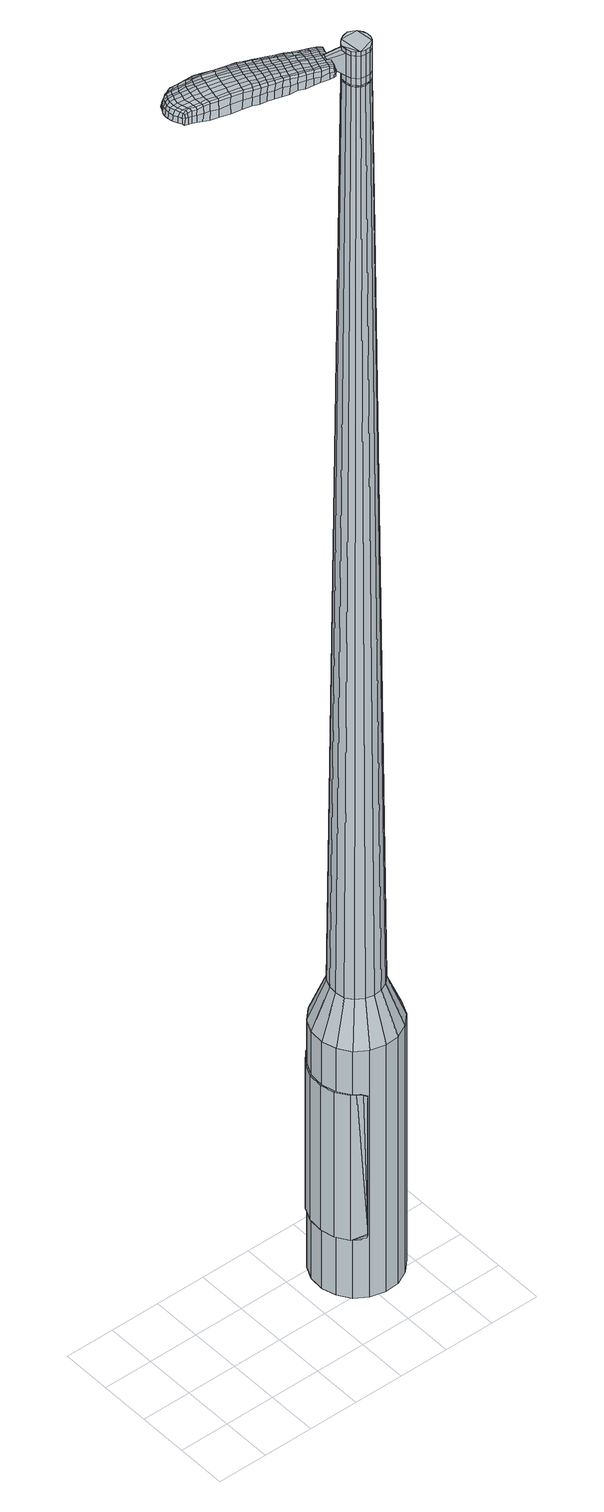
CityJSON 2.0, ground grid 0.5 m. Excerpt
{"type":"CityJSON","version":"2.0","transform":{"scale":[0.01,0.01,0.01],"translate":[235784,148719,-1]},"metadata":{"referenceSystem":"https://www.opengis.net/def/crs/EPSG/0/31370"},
"CityObjects":{
"object1":{"type":"GenericCityObject","attributes":{"cluster":110,"mean_distance_to_centroid":0.11,"new_centroid_x":235786.12,"new_centroid_y":148719.8,"mean_distance_to_camera":18.11,"H1":10.29,"H2":11.5,"Z_final":111.32,"cluster2":-1,"proj_x":235787.22,"proj_y":148715.6,"id_line":62689,"bearing_l":255.38,"distance":4.34,"orientation":"right","G_obj":165.38},"geometry":[{"type":"MultiSurface","lod":"2","boundaries":[[[0,1,2,3]],[[1,4,5,2]],[[4,6,7,5]],[[6,8,9,7]],[[8,10,11,9]],[[10,12,13,11]],[[12,14,15,13]],[[14,16,17,15]],[[16,18,19,17]],[[18,20,21,19]],[[20,22,23,21]],[[22,24,25,23]],[[24,26,27,25]],[[26,28,29,27]],[[28,30,31,29]],[[30,32,33,31]],[[32,34,35,33]],[[34,0,3,35]],[[36,37,38,39]],[[38,40,41,42]],[[41,43,42]],[[42,44,45,46]],[[45,47,46]],[[46,48,49,50]],[[49,51,50]],[[42,46,50,38]],[[50,52,39,38]],[[53,36,39]],[[2,5,7,35]],[[7,9,11,15]],[[11,13,15]],[[15,17,19,23]],[[19,21,23]],[[23,25,27,31]],[[27,29,31]],[[15,23,31,7]],[[31,33,35,7]],[[3,2,35]],[[1,0,54,55]],[[0,34,56,54]],[[34,32,57,56]],[[32,30,58,57]],[[30,28,59,58]],[[28,26,60,59]],[[26,24,61,60]],[[24,22,62,61]],[[22,20,63,62]],[[20,18,64,63]],[[18,16,65,64]],[[16,14,66,65]],[[14,12,67,66]],[[12,10,68,67]],[[10,8,69,68]],[[8,6,70,69]],[[6,4,71,70]],[[4,1,55,71]],[[55,54,72,73]],[[54,56,74,72]],[[56,57,75,74]],[[57,58,76,75]],[[58,59,77,76]],[[59,60,78,77]],[[60,61,79,78]],[[61,62,80,79]],[[62,63,81,80]],[[63,64,82,81]],[[64,65,83,82]],[[65,66,84,83]],[[66,67,85,84]],[[67,68,86,85]],[[68,69,87,86]],[[69,70,88,87]],[[70,71,89,88]],[[71,55,73,89]],[[90,91,92,73]],[[74,93,91,90]],[[94,95,93,74]],[[76,96,95,94]],[[97,98,96,76]],[[78,99,98,97]],[[100,101,99,78]],[[102,103,101,100]],[[81,104,103,102]],[[105,106,104,81]],[[107,108,106,105]],[[84,109,108,107]],[[110,111,109,84]],[[112,113,111,110]],[[114,115,113,112]],[[116,117,115,114]],[[118,119,117,116]],[[73,92,119,118]],[[120,121,122,123]],[[124,120,123,125]],[[126,124,125,127]],[[128,126,127,129]],[[130,128,129,131]],[[132,130,131,133]],[[134,132,133,135]],[[136,134,135,137]],[[138,136,137,139]],[[140,138,139,141]],[[142,140,141,143]],[[144,142,143,145]],[[146,144,145,147]],[[148,146,147,149]],[[150,148,149,151]],[[152,150,151,153]],[[72,90,73]],[[72,74,90]],[[75,94,74]],[[75,76,94]],[[77,97,76]],[[77,78,97]],[[79,100,78]],[[79,80,102,100]],[[80,81,102]],[[82,105,81]],[[82,83,107,105]],[[83,84,107]],[[85,110,84]],[[85,86,112,110]],[[86,87,114,112]],[[87,88,116,114]],[[88,89,118,116]],[[89,73,118]],[[154,92,91]],[[155,119,92]],[[155,156,117,119]],[[156,157,115,117]],[[157,158,113,115]],[[158,159,111,113]],[[159,109,111]],[[160,108,109]],[[160,161,106,108]],[[161,104,106]],[[162,103,104]],[[162,163,101,103]],[[163,99,101]],[[164,98,99]],[[164,96,98]],[[165,95,96]],[[165,93,95]],[[154,91,93]],[[39,52,152,166]],[[92,154,167,153]],[[53,39,166,121]],[[154,93,122,167]],[[36,53,121,120]],[[93,165,123,122]],[[37,36,120,124]],[[165,96,125,123]],[[38,37,124,126]],[[96,164,127,125]],[[40,38,126,128]],[[164,99,129,127]],[[41,40,128,130]],[[99,163,131,129]],[[43,41,130,132]],[[163,162,133,131]],[[42,43,132,134]],[[162,104,135,133]],[[44,42,134,136]],[[104,161,137,135]],[[45,44,136,138]],[[161,160,139,137]],[[47,45,138,140]],[[160,109,141,139]],[[46,47,140,142]],[[109,159,143,141]],[[48,46,142,144]],[[159,158,145,143]],[[49,48,144,146]],[[158,157,147,145]],[[51,49,146,148]],[[157,156,149,147]],[[50,51,148,150]],[[156,155,151,149]],[[52,50,150,152]],[[155,92,153,151]],[[152,153,168,169]],[[153,167,170,168]],[[167,122,171,170]],[[122,121,172,171]],[[121,166,173,172]],[[166,152,169,173]],[[174,175,176,177]],[[178,174,177,179]],[[174,178,180,181]],[[175,174,181,182]],[[183,184,185,186]],[[187,183,186,188]],[[183,187,189,190]],[[184,183,190,191]],[[192,193,194,195]],[[196,192,195,197]],[[192,196,198,199]],[[193,192,199,200]],[[201,202,203,204]],[[205,201,204,206]],[[201,205,207,208]],[[202,201,208,209]],[[210,211,212,213]],[[214,210,213,215]],[[210,214,216,217]],[[211,210,217,218]],[[219,220,221,222]],[[223,219,222,224]],[[219,223,225,226]],[[220,219,226,227]],[[228,229,230,231]],[[220,228,231,221]],[[228,220,227,232]],[[229,228,232,233]],[[234,235,236,237]],[[229,234,237,230]],[[234,229,233,238]],[[235,234,238,239]],[[240,178,179,241]],[[235,240,241,236]],[[240,235,239,242]],[[178,240,242,180]],[[243,244,245,246]],[[247,243,246,248]],[[243,247,249,250]],[[244,243,250,251]],[[252,253,254,255]],[[244,252,255,245]],[[252,244,251,256]],[[253,252,256,257]],[[258,259,260,261]],[[253,258,261,254]],[[258,253,257,262]],[[259,258,262,263]],[[264,265,266,267]],[[259,264,267,260]],[[264,259,263,268]],[[265,264,268,269]],[[270,175,182,271]],[[265,270,271,266]],[[270,265,269,272]],[[175,270,272,176]],[[273,274,275,276]],[[277,273,276,278]],[[273,277,279,280]],[[274,273,280,281]],[[282,283,284,285]],[[274,282,285,275]],[[282,274,281,286]],[[283,282,286,287]],[[288,289,290,291]],[[283,288,291,284]],[[288,283,287,292]],[[289,288,292,293]],[[294,187,188,295]],[[289,294,295,290]],[[294,289,293,296]],[[187,294,296,189]],[[297,298,299,300]],[[301,297,300,302]],[[297,301,303,304]],[[298,297,304,305]],[[306,307,308,309]],[[298,306,309,299]],[[306,298,305,310]],[[307,306,310,311]],[[312,313,314,315]],[[307,312,315,308]],[[312,307,311,316]],[[313,312,316,317]],[[318,319,320,321]],[[313,318,321,314]],[[318,313,317,322]],[[319,318,322,323]],[[324,184,191,325]],[[319,324,325,320]],[[324,319,323,326]],[[184,324,326,185]],[[327,213,212,328]],[[329,327,328,330]],[[327,329,331,332]],[[213,327,332,215]],[[333,329,330,334]],[[335,333,334,336]],[[333,335,337,338]],[[329,333,338,331]],[[339,335,336,340]],[[341,339,340,342]],[[339,341,343,344]],[[335,339,344,337]],[[345,341,342,346]],[[347,345,346,348]],[[345,347,349,350]],[[341,345,350,343]],[[351,347,348,352]],[[202,351,352,203]],[[351,202,209,353]],[[347,351,353,349]],[[354,355,200,199]],[[356,354,199,198]],[[354,356,357,358]],[[355,354,358,359]],[[360,361,359,358]],[[362,360,358,357]],[[360,362,363,364]],[[361,360,364,365]],[[366,367,365,364]],[[368,366,364,363]],[[366,368,369,370]],[[367,366,370,371]],[[372,373,371,370]],[[374,372,370,369]],[[372,374,207,205]],[[373,372,205,206]],[[375,376,377,378]],[[277,375,378,279]],[[375,277,278,379]],[[376,375,379,380]],[[381,196,197,382]],[[376,381,382,377]],[[381,376,380,383]],[[196,381,383,198]],[[384,385,386,387]],[[223,384,387,225]],[[384,223,224,388]],[[385,384,388,389]],[[390,391,392,393]],[[385,390,393,386]],[[390,385,389,394]],[[391,390,394,395]],[[396,193,200,397]],[[391,396,397,392]],[[396,391,395,398]],[[193,396,398,194]],[[399,400,401,402]],[[181,399,402,182]],[[399,181,180,403]],[[400,399,403,404]],[[405,406,407,408]],[[400,405,408,401]],[[405,400,404,409]],[[406,405,409,410]],[[411,204,203,412]],[[406,411,412,407]],[[411,406,410,413]],[[204,411,413,206]],[[414,415,416,417]],[[186,414,417,188]],[[414,186,185,418]],[[415,414,418,419]],[[420,208,207,421]],[[415,420,421,416]],[[420,415,419,422]],[[208,420,422,209]],[[423,424,425,426]],[[301,423,426,303]],[[423,301,302,427]],[[424,423,427,428]],[[429,214,215,430]],[[424,429,430,425]],[[429,424,428,431]],[[214,429,431,216]],[[432,433,434,435]],[[247,432,435,249]],[[432,247,248,436]],[[433,432,436,437]],[[438,439,440,441]],[[433,438,441,434]],[[438,433,437,442]],[[439,438,442,443]],[[444,211,218,445]],[[439,444,445,440]],[[444,439,443,446]],[[211,444,446,212]],[[447,448,437,436]],[[246,447,436,248]],[[447,246,245,449]],[[448,447,449,450]],[[451,452,443,442]],[[448,451,442,437]],[[451,448,450,453]],[[452,451,453,454]],[[455,328,212,446]],[[452,455,446,443]],[[455,452,454,456]],[[328,455,456,330]],[[457,458,459,460]],[[304,457,460,305]],[[457,304,303,426]],[[458,457,426,425]],[[461,332,331,462]],[[458,461,462,459]],[[461,458,425,430]],[[332,461,430,215]],[[463,464,450,449]],[[255,463,449,245]],[[463,255,254,465]],[[464,463,465,466]],[[467,468,454,453]],[[464,467,453,450]],[[467,464,466,469]],[[468,467,469,470]],[[471,334,330,456]],[[468,471,456,454]],[[471,468,470,472]],[[334,471,472,336]],[[473,474,475,476]],[[310,473,476,311]],[[473,310,305,460]],[[474,473,460,459]],[[477,338,337,478]],[[474,477,478,475]],[[477,474,459,462]],[[338,477,462,331]],[[479,480,466,465]],[[261,479,465,254]],[[479,261,260,481]],[[480,479,481,482]],[[483,484,470,469]],[[480,483,469,466]],[[483,480,482,485]],[[484,483,485,486]],[[487,340,336,472]],[[484,487,472,470]],[[487,484,486,488]],[[340,487,488,342]],[[489,490,491,492]],[[316,489,492,317]],[[489,316,311,476]],[[490,489,476,475]],[[493,344,343,494]],[[490,493,494,491]],[[493,490,475,478]],[[344,493,478,337]],[[495,496,482,481]],[[267,495,481,260]],[[495,267,266,497]],[[496,495,497,498]],[[499,500,486,485]],[[496,499,485,482]],[[499,496,498,501]],[[500,499,501,502]],[[503,346,342,488]],[[500,503,488,486]],[[503,500,502,504]],[[346,503,504,348]],[[505,506,507,508]],[[322,505,508,323]],[[505,322,317,492]],[[506,505,492,491]],[[509,350,349,510]],[[506,509,510,507]],[[509,506,491,494]],[[350,509,494,343]],[[511,512,498,497]],[[271,511,497,266]],[[511,271,182,402]],[[512,511,402,401]],[[513,514,502,501]],[[512,513,501,498]],[[513,512,401,408]],[[514,513,408,407]],[[515,352,348,504]],[[514,515,504,502]],[[515,514,407,412]],[[352,515,412,203]],[[516,517,419,418]],[[326,516,418,185]],[[516,326,323,508]],[[517,516,508,507]],[[518,353,209,422]],[[517,518,422,419]],[[518,517,507,510]],[[353,518,510,349]],[[519,520,380,379]],[[276,519,379,278]],[[519,276,275,521]],[[520,519,521,522]],[[523,356,198,383]],[[520,523,383,380]],[[523,520,522,524]],[[356,523,524,357]],[[525,526,527,528]],[[226,525,528,227]],[[525,226,225,387]],[[526,525,387,386]],[[529,530,531,532]],[[526,529,532,527]],[[529,526,386,393]],[[530,529,393,392]],[[533,355,359,534]],[[530,533,534,531]],[[533,530,392,397]],[[355,533,397,200]],[[535,536,522,521]],[[285,535,521,275]],[[535,285,284,537]],[[536,535,537,538]],[[539,362,357,524]],[[536,539,524,522]],[[539,536,538,540]],[[362,539,540,363]],[[541,542,543,544]],[[232,541,544,233]],[[541,232,227,528]],[[542,541,528,527]],[[545,546,547,548]],[[542,545,548,543]],[[545,542,527,532]],[[546,545,532,531]],[[549,361,365,550]],[[546,549,550,547]],[[549,546,531,534]],[[361,549,534,359]],[[551,552,538,537]],[[291,551,537,284]],[[551,291,290,553]],[[552,551,553,554]],[[555,368,363,540]],[[552,555,540,538]],[[555,552,554,556]],[[368,555,556,369]],[[557,558,559,560]],[[238,557,560,239]],[[557,238,233,544]],[[558,557,544,543]],[[561,562,563,564]],[[558,561,564,559]],[[561,558,543,548]],[[562,561,548,547]],[[565,367,371,566]],[[562,565,566,563]],[[565,562,547,550]],[[367,565,550,365]],[[567,568,554,553]],[[295,567,553,290]],[[567,295,188,417]],[[568,567,417,416]],[[569,374,369,556]],[[568,569,556,554]],[[569,568,416,421]],[[374,569,421,207]],[[570,571,404,403]],[[242,570,403,180]],[[570,242,239,560]],[[571,570,560,559]],[[572,573,410,409]],[[571,572,409,404]],[[572,571,559,564]],[[573,572,564,563]],[[574,373,206,413]],[[573,574,413,410]],[[574,573,563,566]],[[373,574,566,371]],[[575,576,577,578]],[[578,577,579,580]],[[581,579,577,582]],[[582,577,576,583]],[[584,585,586,587]],[[587,586,588,589]],[[590,588,586,591]],[[591,586,585,592]],[[593,594,595,596]],[[596,595,597,598]],[[599,597,595,600]],[[600,595,594,601]],[[602,603,604,605]],[[605,604,606,607]],[[608,606,604,609]],[[609,604,603,610]],[[611,612,613,614]],[[614,613,615,616]],[[617,615,613,618]],[[618,613,612,619]],[[620,621,622,623]],[[623,622,624,625]],[[626,624,622,627]],[[627,622,621,628]],[[629,630,631,632]],[[632,631,621,620]],[[628,621,631,633]],[[633,631,630,634]],[[635,636,637,638]],[[638,637,630,629]],[[634,630,637,639]],[[639,637,636,640]],[[580,579,641,642]],[[642,641,636,635]],[[640,636,641,643]],[[643,641,579,581]],[[644,645,646,647]],[[647,646,648,649]],[[650,648,646,651]],[[651,646,645,652]],[[653,654,655,656]],[[656,655,645,644]],[[652,645,655,657]],[[657,655,654,658]],[[659,660,661,662]],[[662,661,654,653]],[[658,654,661,663]],[[663,661,660,664]],[[665,666,667,668]],[[668,667,660,659]],[[664,660,667,669]],[[669,667,666,670]],[[583,576,671,672]],[[672,671,666,665]],[[670,666,671,673]],[[673,671,576,575]],[[674,675,676,677]],[[677,676,678,679]],[[680,678,676,681]],[[681,676,675,682]],[[683,684,685,686]],[[686,685,675,674]],[[682,675,685,687]],[[687,685,684,688]],[[689,690,691,692]],[[692,691,684,683]],[[688,684,691,693]],[[693,691,690,694]],[[589,588,695,696]],[[696,695,690,689]],[[694,690,695,697]],[[697,695,588,590]],[[698,699,700,701]],[[701,700,702,703]],[[704,702,700,705]],[[705,700,699,706]],[[707,708,709,710]],[[710,709,699,698]],[[706,699,709,711]],[[711,709,708,712]],[[713,714,715,716]],[[716,715,708,707]],[[712,708,715,717]],[[717,715,714,718]],[[719,720,721,722]],[[722,721,714,713]],[[718,714,721,723]],[[723,721,720,724]],[[592,585,725,726]],[[726,725,720,719]],[[724,720,725,727]],[[727,725,585,584]],[[611,614,728,729]],[[729,728,730,731]],[[732,730,728,733]],[[733,728,614,616]],[[731,730,734,735]],[[735,734,736,737]],[[738,736,734,739]],[[739,734,730,732]],[[737,736,740,741]],[[741,740,742,743]],[[744,742,740,745]],[[745,740,736,738]],[[743,742,746,747]],[[747,746,748,749]],[[750,748,746,751]],[[751,746,742,744]],[[749,748,752,753]],[[753,752,603,602]],[[610,603,752,754]],[[754,752,748,750]],[[601,755,756,600]],[[600,756,757,599]],[[758,757,756,759]],[[759,756,755,760]],[[760,761,762,759]],[[759,762,763,758]],[[764,763,762,765]],[[765,762,761,766]],[[766,767,768,765]],[[765,768,769,764]],[[770,769,768,771]],[[771,768,767,772]],[[772,773,774,771]],[[771,774,775,770]],[[608,775,774,606]],[[606,774,773,607]],[[776,777,778,779]],[[779,778,678,680]],[[679,678,778,780]],[[780,778,777,781]],[[598,597,782,783]],[[783,782,777,776]],[[781,777,782,784]],[[784,782,597,599]],[[785,786,787,788]],[[788,787,624,626]],[[625,624,787,789]],[[789,787,786,790]],[[791,792,793,794]],[[794,793,786,785]],[[790,786,793,795]],[[795,793,792,796]],[[601,594,797,798]],[[798,797,792,791]],[[796,792,797,799]],[[799,797,594,593]],[[800,801,802,803]],[[803,802,582,583]],[[581,582,802,804]],[[804,802,801,805]],[[806,807,808,809]],[[809,808,801,800]],[[805,801,808,810]],[[810,808,807,811]],[[602,605,812,813]],[[813,812,807,806]],[[811,807,812,814]],[[814,812,605,607]],[[815,816,817,818]],[[818,817,587,589]],[[584,587,817,819]],[[819,817,816,820]],[[608,609,821,822]],[[822,821,816,815]],[[820,816,821,823]],[[823,821,609,610]],[[824,825,826,827]],[[827,826,702,704]],[[703,702,826,828]],[[828,826,825,829]],[[616,615,830,831]],[[831,830,825,824]],[[829,825,830,832]],[[832,830,615,617]],[[833,834,835]],[[835,834,648,650]],[[649,648,834,836]],[[836,834,837]],[[838,839,840,841]],[[841,840,834,833]],[[837,834,840,842]],[[842,840,839,843]],[[619,612,844,845]],[[845,844,839,838]],[[843,839,844,846]],[[846,844,612,611]],[[837,847,848,836]],[[836,848,647,649]],[[644,647,848,849]],[[849,848,847,850]],[[843,851,852,842]],[[842,852,847,837]],[[850,847,852,853]],[[853,852,851,854]],[[611,729,855,846]],[[846,855,851,843]],[[854,851,855,856]],[[856,855,729,731]],[[857,858,859,860]],[[860,859,705,706]],[[704,705,859,827]],[[827,859,858,824]],[[732,733,861,862]],[[862,861,858,857]],[[824,858,861,831]],[[831,861,733,616]],[[850,863,864,849]],[[849,864,656,644]],[[653,656,864,865]],[[865,864,863,866]],[[854,867,868,853]],[[853,868,863,850]],[[866,863,868,869]],[[869,868,867,870]],[[731,735,871,856]],[[856,871,867,854]],[[870,867,871,872]],[[872,871,735,737]],[[873,874,875,876]],[[876,875,711,712]],[[706,711,875,860]],[[860,875,874,857]],[[738,739,877,878]],[[878,877,874,873]],[[857,874,877,862]],[[862,877,739,732]],[[866,879,880,865]],[[865,880,662,653]],[[659,662,880,881]],[[881,880,879,882]],[[870,883,884,869]],[[869,884,879,866]],[[882,879,884,885]],[[885,884,883,886]],[[737,741,887,872]],[[872,887,883,870]],[[886,883,887,888]],[[888,887,741,743]],[[889,890,891,892]],[[892,891,717,718]],[[712,717,891,876]],[[876,891,890,873]],[[744,745,893,894]],[[894,893,890,889]],[[873,890,893,878]],[[878,893,745,738]],[[882,895,896,881]],[[881,896,668,659]],[[665,668,896,897]],[[897,896,895,898]],[[886,899,900,885]],[[885,900,895,882]],[[898,895,900,901]],[[901,900,899,902]],[[743,747,903,888]],[[888,903,899,886]],[[902,899,903,904]],[[904,903,747,749]],[[905,906,907,908]],[[908,907,723,724]],[[718,723,907,892]],[[892,907,906,889]],[[750,751,909,910]],[[910,909,906,905]],[[889,906,909,894]],[[894,909,751,744]],[[898,911,912,897]],[[897,912,672,665]],[[583,672,912,803]],[[803,912,911,800]],[[902,913,914,901]],[[901,914,911,898]],[[800,911,914,809]],[[809,914,913,806]],[[749,753,915,904]],[[904,915,913,902]],[[806,913,915,813]],[[813,915,753,602]],[[820,916,917,819]],[[819,917,727,584]],[[724,727,917,908]],[[908,917,916,905]],[[610,754,918,823]],[[823,918,916,820]],[[905,916,918,910]],[[910,918,754,750]],[[781,919,920,780]],[[780,920,677,679]],[[674,677,920,921]],[[921,920,919,922]],[[599,757,923,784]],[[784,923,919,781]],[[922,919,923,924]],[[924,923,757,758]],[[925,926,927,928]],[[928,927,627,628]],[[626,627,927,788]],[[788,927,926,785]],[[929,930,931,932]],[[932,931,926,925]],[[785,926,931,794]],[[794,931,930,791]],[[760,755,933,934]],[[934,933,930,929]],[[791,930,933,798]],[[798,933,755,601]],[[922,935,936,921]],[[921,936,686,674]],[[683,686,936,937]],[[937,936,935,938]],[[758,763,939,924]],[[924,939,935,922]],[[938,935,939,940]],[[940,939,763,764]],[[941,942,943,944]],[[944,943,633,634]],[[628,633,943,928]],[[928,943,942,925]],[[945,946,947,948]],[[948,947,942,941]],[[925,942,947,932]],[[932,947,946,929]],[[766,761,949,950]],[[950,949,946,945]],[[929,946,949,934]],[[934,949,761,760]],[[938,951,952,937]],[[937,952,692,683]],[[689,692,952,953]],[[953,952,951,954]],[[764,769,955,940]],[[940,955,951,938]],[[954,951,955,956]],[[956,955,769,770]],[[957,958,959,960]],[[960,959,639,640]],[[634,639,959,944]],[[944,959,958,941]],[[961,962,963,964]],[[964,963,958,957]],[[941,958,963,948]],[[948,963,962,945]],[[772,767,965,966]],[[966,965,962,961]],[[945,962,965,950]],[[950,965,767,766]],[[954,967,968,953]],[[953,968,696,689]],[[589,696,968,818]],[[818,968,967,815]],[[770,775,969,956]],[[956,969,967,954]],[[815,967,969,822]],[[822,969,775,608]],[[805,970,971,804]],[[804,971,643,581]],[[640,643,971,960]],[[960,971,970,957]],[[811,972,973,810]],[[810,973,970,805]],[[957,970,973,964]],[[964,973,972,961]],[[607,773,974,814]],[[814,974,972,811]],[[961,972,974,966]],[[966,974,773,772]],[[575,578,177,176]],[[578,580,179,177]],[[590,591,190,189]],[[591,592,191,190]],[[593,596,195,194]],[[596,598,197,195]],[[617,618,217,216]],[[618,619,218,217]],[[620,623,222,221]],[[623,625,224,222]],[[629,632,231,230]],[[632,620,221,231]],[[635,638,237,236]],[[638,629,230,237]],[[580,642,241,179]],[[642,635,236,241]],[[650,651,250,249]],[[651,652,251,250]],[[652,657,256,251]],[[657,658,257,256]],[[658,663,262,257]],[[663,664,263,262]],[[664,669,268,263]],[[669,670,269,268]],[[670,673,272,269]],[[673,575,176,272]],[[680,681,280,279]],[[681,682,281,280]],[[682,687,286,281]],[[687,688,287,286]],[[688,693,292,287]],[[693,694,293,292]],[[694,697,296,293]],[[697,590,189,296]],[[698,701,300,299]],[[701,703,302,300]],[[707,710,309,308]],[[710,698,299,309]],[[713,716,315,314]],[[716,707,308,315]],[[719,722,321,320]],[[722,713,314,321]],[[592,726,325,191]],[[726,719,320,325]],[[776,779,378,377]],[[779,680,279,378]],[[598,783,382,197]],[[783,776,377,382]],[[625,789,388,224]],[[789,790,389,388]],[[790,795,394,389]],[[795,796,395,394]],[[796,799,398,395]],[[799,593,194,398]],[[703,828,427,302]],[[828,829,428,427]],[[829,832,431,428]],[[832,617,216,431]],[[833,835,435,434]],[[835,650,249,435]],[[838,841,441,440]],[[841,833,434,441]],[[619,845,445,218]],[[845,838,440,445]],[[975,976,977,978]],[[979,980,978,977]],[[981,982,983,984]],[[985,986,987,988]],[[976,989,990,977]],[[991,979,977,990]],[[992,981,984,993]],[[994,995,986,985]],[[989,996,997,990]],[[997,998,991,990]],[[999,992,993,1000]],[[1001,995,994,1002]],[[996,1003,1004,997]],[[1004,1005,998,997]],[[1006,999,1000,1007]],[[1008,1001,1002,1009]],[[1010,1011,1012,1013]],[[1014,1015,1011,1010]],[[1014,1016,1017,1015]],[[1016,1018,1019,1017]],[[1020,1021,1022,1023]],[[1024,1025,1021,1020]],[[1026,1027,1025,1024]],[[1028,1029,1027,1026]],[[1023,1012,1011,1020]],[[1020,1011,1015,1024]],[[1015,1017,1026,1024]],[[1017,1019,1028,1026]],[[984,983,980,979]],[[993,984,979,991]],[[998,1000,993,991]],[[1005,1007,1000,998]],[[985,988,982,981]],[[994,985,981,992]],[[1002,994,992,999]],[[1009,1002,999,1006]],[[986,1010,1013,987]],[[995,1014,1010,986]],[[1016,1014,995,1001]],[[1018,1016,1001,1008]],[[1030,1031,1032,1033]],[[1032,1034,1035,1036]],[[1032,1036,1037,1038]],[[1032,1038,1033]],[[1039,1030,1033,1040]],[[1041,1040,1033,1042]],[[1043,1042,1033]],[[1044,1032,1031,1045]],[[1046,1044,1045,1047]],[[1048,1046,1047,1049]],[[1050,1048,1049,1051]],[[1052,1050,1051,1053]],[[1053,1054,1055,1056]],[[1053,1056,1057,1058]],[[1053,1058,1059,1060]],[[1059,1061,1062,1063]],[[1059,1063,1064,1065]],[[1059,1065,1060]],[[1053,1060,1052]],[[1066,1067,1031,1030]],[[1068,1069,1034,1032]],[[1070,1071,1043,1033]],[[1067,1072,1045,1031]],[[1073,1068,1032,1044]],[[1072,1074,1047,1045]],[[1075,1073,1044,1046]],[[1074,1076,1049,1047]],[[1077,1075,1046,1048]],[[1076,1078,1051,1049]],[[1079,1077,1048,1050]],[[1078,1080,1053,1051]],[[1081,1079,1050,1052]],[[1080,1082,1054,1053]],[[1083,1084,1061,1059]],[[1085,1081,1052,1060]],[[1055,1054,1082,1086]],[[1056,1055,1086,1087]],[[1057,1056,1087,1088]],[[1058,1057,1088,1089]],[[1059,1058,1089,1083]],[[1090,1066,1030,1039]],[[1091,1090,1039,1040]],[[1092,1091,1040,1041]],[[1093,1092,1041,1042]],[[1071,1093,1042,1043]],[[1035,1034,1069,1094]],[[1062,1061,1084,1095]],[[1036,1035,1094,1096]],[[1037,1036,1096,1097]],[[1038,1037,1097,1098]],[[1033,1038,1098,1070]],[[1063,1062,1095,1099]],[[1064,1063,1099,1100]],[[1065,1064,1100,1101]],[[1060,1065,1101,1085]]]}]}
},
"vertices":[
[169,90,384],[175,103,384],[175,103,96],[169,90,96],[186,114,384],[186,114,96],[199,120,384],[199,120,96],[213,121,384],[213,121,96],[228,118,384],[228,118,96],[240,109,384],[240,109,96],[248,97,384],[248,97,96],[252,83,384],[252,83,96],[251,69,384],[251,69,96],[245,55,384],[245,55,96],[235,45,384],[235,45,96],[221,38,384],[221,38,96],[207,37,384],[207,37,96],[192,41,384],[192,41,96],[180,49,384],[180,49,96],[172,61,384],[172,61,96],[168,75,384],[168,75,96],[198,73,1524],[201,70,1524],[204,67,1524],[197,83,1524],[209,66,1524],[214,66,1524],[221,72,1524],[218,68,1524],[223,76,1524],[223,81,1524],[219,89,1524],[222,85,1524],[216,91,1524],[211,93,1524],[202,90,1524],[206,92,1524],[199,87,1524],[197,78,1524],[186,86,429],[189,94,429],[185,77,429],[187,68,429],[192,61,429],[200,56,429],[208,54,429],[217,55,429],[225,59,429],[231,65,429],[234,73,429],[235,82,429],[233,90,429],[228,97,429],[221,102,429],[212,104,429],[203,104,429],[195,100,429],[197,83,1483],[199,87,1483],[197,78,1483],[198,73,1483],[201,70,1483],[204,67,1483],[209,66,1483],[214,66,1483],[218,68,1483],[221,72,1483],[223,76,1483],[223,81,1483],[222,85,1483],[219,89,1483],[216,91,1483],[211,93,1483],[206,92,1483],[202,90,1483],[198,82,1483],[198,82,1485],[199,87,1485],[197,78,1485],[198,74,1483],[198,74,1485],[201,70,1485],[205,68,1483],[205,68,1485],[209,66,1485],[213,67,1483],[213,67,1485],[217,69,1483],[217,69,1485],[221,72,1485],[222,76,1483],[222,76,1485],[223,80,1483],[223,80,1485],[222,85,1485],[219,88,1483],[219,88,1485],[215,91,1483],[215,91,1485],[211,92,1483],[211,92,1485],[207,92,1483],[207,92,1485],[203,90,1483],[203,90,1485],[198,73,1519],[197,78,1519],[197,78,1493],[198,73,1493],[201,70,1519],[201,70,1493],[204,67,1519],[204,67,1493],[209,66,1519],[209,66,1493],[214,66,1519],[214,66,1493],[218,68,1519],[218,68,1493],[221,72,1519],[221,72,1493],[223,76,1519],[223,76,1493],[223,81,1519],[223,81,1493],[222,85,1519],[222,85,1493],[219,89,1519],[219,89,1493],[216,91,1519],[216,91,1493],[211,93,1519],[211,93,1493],[206,92,1519],[206,92,1493],[202,90,1519],[202,90,1493],[199,87,1519],[199,87,1493],[197,83,1485],[202,90,1485],[206,92,1485],[211,93,1485],[216,91,1485],[219,89,1485],[223,81,1485],[223,76,1485],[218,68,1485],[214,66,1485],[204,67,1485],[198,73,1485],[197,83,1519],[197,83,1493],[180,90,1513],[180,90,1518],[179,87,1513],[178,84,1513],[178,84,1518],[179,87,1518],[112,125,1519],[119,123,1518],[118,125,1509],[111,127,1510],[104,127,1519],[103,129,1510],[104,126,1526],[113,123,1525],[120,121,1525],[102,88,1519],[109,86,1518],[111,87,1525],[104,89,1525],[94,90,1519],[95,91,1526],[92,89,1510],[101,87,1510],[108,85,1509],[36,123,1519],[37,127,1519],[36,127,1513],[35,123,1513],[36,119,1519],[35,119,1513],[37,119,1524],[37,123,1524],[38,126,1524],[107,105,1530],[115,103,1529],[115,106,1529],[108,108,1530],[98,107,1531],[99,110,1531],[98,103,1530],[106,101,1530],[114,99,1529],[186,84,1512],[186,87,1512],[185,87,1517],[184,85,1517],[185,82,1512],[184,82,1517],[184,81,1506],[185,85,1506],[185,87,1506],[55,139,1519],[58,138,1519],[57,140,1512],[54,140,1512],[52,139,1518],[52,140,1512],[52,138,1522],[54,137,1523],[58,137,1524],[63,137,1519],[68,136,1519],[67,138,1512],[62,139,1512],[63,136,1524],[68,135,1525],[74,135,1519],[82,133,1519],[81,135,1511],[73,137,1511],[74,134,1526],[82,132,1526],[93,131,1519],[92,132,1510],[93,129,1526],[182,102,1513],[175,105,1513],[176,103,1518],[183,101,1517],[188,100,1512],[187,100,1516],[187,101,1506],[182,104,1507],[175,106,1507],[168,107,1514],[161,109,1515],[161,108,1520],[169,106,1519],[167,108,1507],[160,111,1507],[154,112,1515],[147,114,1516],[147,112,1522],[154,110,1521],[153,113,1508],[146,116,1508],[140,116,1517],[133,119,1517],[133,117,1524],[140,115,1523],[139,118,1508],[132,120,1509],[126,121,1518],[126,119,1524],[125,123,1509],[45,104,1519],[48,103,1519],[49,104,1524],[45,105,1523],[43,105,1518],[43,106,1522],[41,104,1512],[44,103,1512],[47,102,1512],[52,101,1519],[58,99,1519],[59,101,1525],[53,102,1524],[51,100,1512],[56,98,1512],[64,98,1519],[71,95,1519],[72,97,1526],[65,99,1526],[62,96,1511],[70,94,1511],[82,93,1519],[84,94,1526],[81,91,1510],[175,73,1513],[167,74,1513],[166,74,1507],[174,72,1507],[180,72,1512],[179,72,1506],[180,73,1516],[176,74,1517],[168,75,1518],[160,76,1514],[153,77,1515],[151,76,1507],[159,75,1507],[161,77,1519],[154,78,1520],[145,79,1515],[138,80,1516],[136,79,1508],[144,78,1508],[146,80,1521],[139,82,1522],[131,82,1517],[123,83,1517],[122,82,1509],[129,81,1508],[132,83,1523],[125,84,1524],[116,85,1518],[115,84,1509],[118,86,1524],[179,86,1519],[180,89,1519],[172,88,1520],[173,91,1520],[171,85,1520],[178,83,1519],[165,90,1522],[165,92,1522],[158,92,1523],[158,94,1523],[157,89,1523],[164,87,1521],[150,94,1524],[151,96,1524],[143,95,1525],[144,98,1525],[142,92,1525],[149,91,1524],[136,97,1526],[137,100,1526],[129,99,1527],[130,102,1527],[128,96,1527],[135,94,1526],[122,101,1528],[122,104,1528],[121,98,1528],[40,122,1527],[41,126,1527],[40,118,1526],[44,117,1527],[44,121,1528],[46,125,1528],[51,119,1529],[52,123,1529],[50,115,1528],[57,113,1530],[58,117,1530],[59,121,1530],[65,116,1531],[66,119,1531],[64,111,1530],[73,109,1531],[74,113,1531],[75,117,1531],[86,110,1531],[87,114,1531],[85,106,1531],[41,107,1518],[39,110,1519],[38,109,1513],[40,106,1513],[42,107,1523],[41,110,1523],[37,114,1519],[36,114,1513],[39,114,1524],[50,138,1518],[47,137,1518],[48,136,1523],[51,137,1523],[49,140,1513],[47,138,1513],[44,135,1519],[41,133,1519],[42,132,1524],[45,135,1523],[43,136,1513],[40,134,1513],[38,130,1519],[40,130,1524],[38,130,1513],[113,122,1528],[112,120,1528],[119,118,1528],[119,120,1527],[104,124,1528],[103,122,1529],[111,117,1529],[110,114,1530],[117,112,1529],[118,115,1528],[102,120,1529],[101,117,1530],[109,111,1530],[116,109,1529],[100,113,1531],[104,90,1528],[105,93,1529],[96,95,1529],[96,92,1528],[111,89,1527],[112,91,1528],[106,97,1529],[97,99,1530],[113,95,1528],[182,73,1512],[183,75,1512],[182,76,1517],[181,74,1517],[181,72,1506],[182,74,1506],[184,78,1512],[183,79,1517],[183,78,1506],[189,99,1512],[189,97,1512],[188,98,1506],[189,100,1506],[188,98,1517],[188,97,1517],[188,95,1512],[188,92,1512],[187,93,1506],[188,96,1506],[187,95,1517],[186,92,1517],[187,90,1512],[186,90,1506],[186,90,1517],[183,100,1519],[182,98,1519],[176,102,1520],[175,100,1520],[182,96,1519],[181,94,1519],[175,98,1520],[174,96,1520],[180,91,1519],[173,93,1520],[176,75,1519],[177,77,1519],[169,79,1520],[169,77,1520],[177,80,1519],[170,82,1520],[168,104,1521],[168,103,1521],[161,106,1522],[161,105,1522],[167,100,1521],[167,98,1521],[160,102,1522],[160,100,1523],[166,95,1522],[159,97,1523],[162,78,1521],[162,80,1521],[155,82,1522],[154,80,1522],[163,83,1521],[156,85,1522],[154,109,1523],[154,107,1523],[147,111,1524],[147,109,1524],[153,105,1523],[152,102,1524],[146,107,1525],[145,104,1525],[152,99,1524],[145,101,1525],[147,81,1523],[148,83,1523],[140,85,1524],[140,83,1524],[148,87,1524],[141,88,1525],[140,113,1525],[140,111,1525],[133,115,1526],[133,113,1526],[139,109,1526],[138,106,1526],[132,111,1527],[131,108,1527],[137,103,1526],[130,105,1527],[133,84,1525],[133,87,1525],[126,88,1526],[125,86,1526],[134,90,1526],[127,92,1527],[126,117,1527],[126,116,1527],[125,113,1527],[124,110,1528],[123,107,1528],[118,87,1527],[119,90,1527],[120,93,1528],[45,107,1525],[43,109,1525],[48,106,1526],[47,108,1526],[41,113,1526],[45,112,1527],[53,137,1525],[51,136,1525],[54,135,1526],[57,136,1525],[48,134,1525],[45,132,1526],[49,131,1527],[52,133,1526],[43,129,1526],[47,128,1527],[53,104,1526],[52,106,1527],[59,102,1527],[58,104,1528],[51,110,1528],[57,109,1529],[62,135,1526],[60,134,1527],[66,133,1528],[67,134,1527],[57,132,1527],[55,129,1528],[62,128,1529],[64,130,1528],[53,126,1528],[60,125,1530],[65,100,1528],[64,103,1529],[73,98,1528],[72,100,1529],[64,107,1529],[73,105,1530],[74,133,1528],[72,131,1528],[80,129,1529],[81,131,1528],[70,129,1529],[69,126,1530],[77,124,1530],[79,127,1530],[67,123,1530],[76,120,1531],[84,95,1529],[84,98,1529],[85,102,1530],[93,127,1528],[92,126,1529],[91,123,1530],[89,120,1530],[88,117,1531],[117,123,1509],[118,121,1518],[112,123,1518],[111,125,1509],[103,125,1519],[102,127,1510],[104,124,1525],[112,121,1525],[119,119,1525],[111,89,1525],[110,88,1518],[103,90,1518],[104,91,1525],[94,92,1519],[96,93,1525],[93,91,1510],[101,89,1509],[108,87,1509],[38,126,1513],[39,126,1519],[38,123,1519],[37,123,1513],[38,119,1519],[37,119,1513],[39,119,1524],[39,123,1524],[40,126,1524],[115,106,1528],[114,103,1528],[107,105,1529],[108,108,1529],[98,107,1529],[99,110,1529],[98,104,1529],[106,101,1529],[113,100,1528],[183,88,1516],[184,88,1512],[183,85,1512],[182,85,1516],[183,82,1512],[182,83,1516],[182,82,1506],[182,85,1506],[183,88,1506],[57,138,1512],[58,136,1519],[55,137,1518],[54,138,1512],[52,137,1518],[52,138,1512],[53,136,1522],[55,135,1523],[58,135,1523],[67,136,1512],[68,135,1519],[62,136,1519],[62,137,1512],[63,134,1524],[68,133,1525],[80,133,1511],[81,132,1519],[74,133,1519],[73,135,1511],[74,132,1525],[82,130,1526],[92,129,1519],[91,130,1510],[93,127,1526],[175,102,1518],[175,103,1513],[182,100,1513],[182,99,1517],[186,99,1512],[185,98,1515],[186,100,1506],[181,102,1506],[174,104,1507],[161,106,1520],[160,107,1514],[167,105,1514],[168,104,1519],[167,107,1507],[160,109,1507],[147,111,1522],[146,112,1516],[153,110,1515],[154,108,1521],[152,111,1508],[145,114,1508],[133,115,1523],[132,117,1517],[139,114,1516],[140,113,1522],[138,116,1508],[131,118,1508],[125,119,1517],[126,117,1524],[124,121,1509],[49,106,1523],[49,105,1519],[46,106,1518],[46,107,1523],[44,107,1518],[45,108,1522],[43,106,1512],[44,105,1512],[47,104,1512],[59,102,1525],[59,101,1519],[53,103,1519],[54,104,1524],[52,102,1512],[57,100,1512],[73,98,1526],[72,97,1519],[64,99,1519],[65,101,1525],[63,98,1511],[70,96,1511],[83,94,1519],[84,96,1526],[81,93,1510],[166,76,1507],[168,76,1513],[175,75,1513],[174,74,1506],[180,74,1512],[179,74,1506],[179,75,1515],[176,76,1517],[168,77,1518],[151,78,1507],[153,79,1514],[160,78,1514],[159,77,1507],[161,79,1519],[154,80,1520],[137,81,1508],[138,82,1516],[145,81,1515],[144,80,1508],[147,82,1521],[139,83,1522],[122,84,1508],[124,85,1517],[131,84,1516],[129,83,1508],[132,85,1522],[125,86,1523],[117,87,1517],[115,86,1509],[118,88,1524],[178,86,1518],[179,89,1518],[171,88,1519],[172,91,1519],[171,85,1519],[177,84,1518],[164,90,1520],[165,93,1520],[157,92,1521],[158,95,1521],[156,89,1521],[163,87,1520],[150,94,1523],[150,96,1523],[143,96,1524],[143,98,1524],[142,93,1524],[149,91,1523],[135,97,1525],[136,100,1525],[128,99,1526],[129,102,1526],[127,96,1526],[135,94,1525],[121,101,1527],[122,104,1527],[120,98,1527],[42,125,1526],[41,122,1526],[41,118,1525],[45,117,1526],[45,121,1526],[46,124,1526],[52,123,1528],[51,119,1528],[51,116,1527],[58,114,1528],[58,117,1529],[59,121,1529],[66,119,1530],[65,116,1530],[65,112,1529],[73,110,1530],[74,113,1530],[75,117,1530],[87,113,1530],[86,110,1530],[85,107,1530],[40,110,1513],[41,110,1518],[43,108,1518],[41,107,1512],[44,109,1523],[42,111,1523],[39,115,1519],[38,114,1513],[41,115,1523],[49,135,1523],[48,135,1518],[51,136,1518],[52,135,1523],[50,138,1512],[48,137,1512],[44,131,1523],[43,132,1519],[45,134,1519],[47,133,1523],[45,135,1513],[42,132,1513],[40,129,1519],[42,129,1524],[40,129,1513],[118,117,1527],[112,119,1527],[112,120,1527],[119,118,1526],[104,123,1527],[103,122,1528],[117,112,1528],[110,114,1528],[111,117,1528],[117,115,1527],[102,119,1528],[101,116,1529],[109,111,1529],[116,109,1528],[100,113,1529],[96,95,1528],[105,93,1527],[104,92,1527],[96,94,1527],[111,90,1526],[111,92,1527],[105,97,1528],[97,99,1528],[112,96,1527],[180,76,1516],[181,75,1512],[181,74,1512],[180,75,1516],[180,74,1506],[180,75,1506],[182,79,1512],[181,79,1516],[181,78,1506],[186,99,1506],[187,98,1512],[187,99,1506],[186,98,1516],[186,97,1516],[185,93,1506],[185,93,1512],[186,95,1512],[185,96,1506],[185,95,1516],[184,93,1516],[185,90,1512],[184,91,1506],[184,90,1516],[181,98,1518],[182,99,1518],[175,101,1519],[175,100,1519],[180,94,1518],[181,96,1518],[174,98,1519],[173,96,1519],[180,91,1518],[173,93,1519],[169,79,1519],[176,77,1518],[176,76,1518],[169,78,1519],[177,80,1518],[170,82,1519],[167,103,1520],[168,103,1520],[161,105,1521],[160,105,1521],[166,98,1520],[167,100,1520],[160,102,1521],[159,100,1521],[166,95,1520],[158,97,1521],[154,82,1521],[162,80,1520],[161,79,1520],[154,81,1521],[162,84,1520],[155,85,1521],[153,107,1522],[154,108,1522],[146,110,1523],[146,109,1523],[152,102,1522],[153,104,1522],[146,107,1523],[145,104,1524],[151,99,1523],[144,101,1524],[140,85,1523],[147,84,1522],[147,83,1522],[140,84,1523],[148,87,1522],[141,89,1523],[139,111,1524],[139,112,1524],[132,114,1525],[132,113,1525],[138,106,1525],[138,109,1524],[131,111,1525],[131,108,1526],[137,103,1525],[130,105,1526],[126,89,1525],[133,87,1524],[132,86,1524],[125,87,1525],[134,91,1524],[126,92,1525],[125,115,1526],[126,116,1526],[124,110,1527],[124,113,1526],[123,107,1527],[118,90,1526],[118,89,1526],[119,94,1526],[44,110,1524],[46,108,1524],[49,107,1525],[48,109,1525],[43,114,1525],[46,113,1525],[55,134,1525],[51,134,1524],[53,135,1524],[57,134,1525],[50,130,1526],[46,131,1525],[49,133,1524],[52,132,1525],[44,128,1525],[48,127,1526],[53,107,1526],[54,105,1526],[59,103,1526],[59,105,1527],[52,111,1526],[58,109,1527],[66,132,1527],[60,133,1526],[62,133,1526],[68,132,1526],[62,127,1528],[55,129,1527],[58,131,1526],[64,129,1527],[54,126,1527],[60,124,1528],[65,103,1527],[65,101,1527],[73,99,1527],[73,101,1528],[65,107,1528],[73,105,1529],[80,128,1528],[72,130,1527],[73,131,1527],[81,129,1527],[77,123,1529],[69,125,1529],[71,128,1528],[79,126,1528],[67,122,1529],[76,120,1530],[84,98,1528],[84,97,1528],[85,102,1529],[92,125,1528],[92,126,1528],[89,120,1529],[90,123,1529],[88,117,1530],[186,100,1508],[185,93,1508],[153,103,1509],[155,110,1509],[133,109,1510],[135,117,1510],[95,119,1512],[97,128,1512],[114,124,1511],[112,115,1511],[77,124,1513],[64,127,1514],[66,135,1514],[80,133,1513],[183,87,1508],[151,95,1509],[131,100,1510],[92,110,1512],[110,106,1511],[75,115,1513],[62,118,1514],[181,80,1508],[149,87,1509],[128,92,1510],[90,101,1512],[107,97,1511],[60,110,1514],[72,106,1513],[180,74,1508],[147,80,1509],[126,84,1510],[88,92,1512],[105,88,1511],[57,101,1514],[70,97,1513],[51,130,1514],[46,130,1514],[48,137,1514],[53,138,1514],[49,122,1514],[44,123,1514],[47,114,1514],[42,116,1514],[45,105,1514],[41,109,1514],[41,128,1515],[37,126,1515],[37,127,1515],[42,132,1515],[40,124,1515],[37,125,1515],[39,120,1515],[36,124,1515],[37,116,1515],[36,123,1515],[182,46,334],[178,49,334],[178,49,165],[190,41,171],[182,46,165],[185,44,165],[187,43,166],[189,41,167],[190,41,169],[185,44,334],[187,43,333],[189,41,332],[190,41,331],[190,41,328],[170,61,165],[170,61,334],[167,75,165],[167,75,334],[168,90,165],[168,90,334],[174,104,165],[174,104,334],[184,115,165],[184,115,334],[188,117,334],[192,118,334],[194,120,333],[196,121,332],[197,121,331],[197,121,328],[188,117,165],[197,121,171],[197,121,169],[196,121,167],[194,120,166],[192,118,165],[184,49,334],[180,51,334],[180,51,165],[184,49,165],[192,43,171],[192,43,328],[173,62,334],[173,62,165],[169,76,334],[169,76,165],[171,90,334],[171,90,165],[176,102,334],[176,102,165],[186,112,334],[186,112,165],[189,114,334],[199,119,328],[199,119,171],[189,114,165],[193,116,334],[195,117,333],[197,118,332],[198,119,331],[187,47,334],[189,45,333],[191,44,332],[192,43,331],[187,47,165],[198,119,169],[189,45,166],[191,44,167],[192,43,169],[197,118,167],[195,117,166],[193,116,165]
]}
